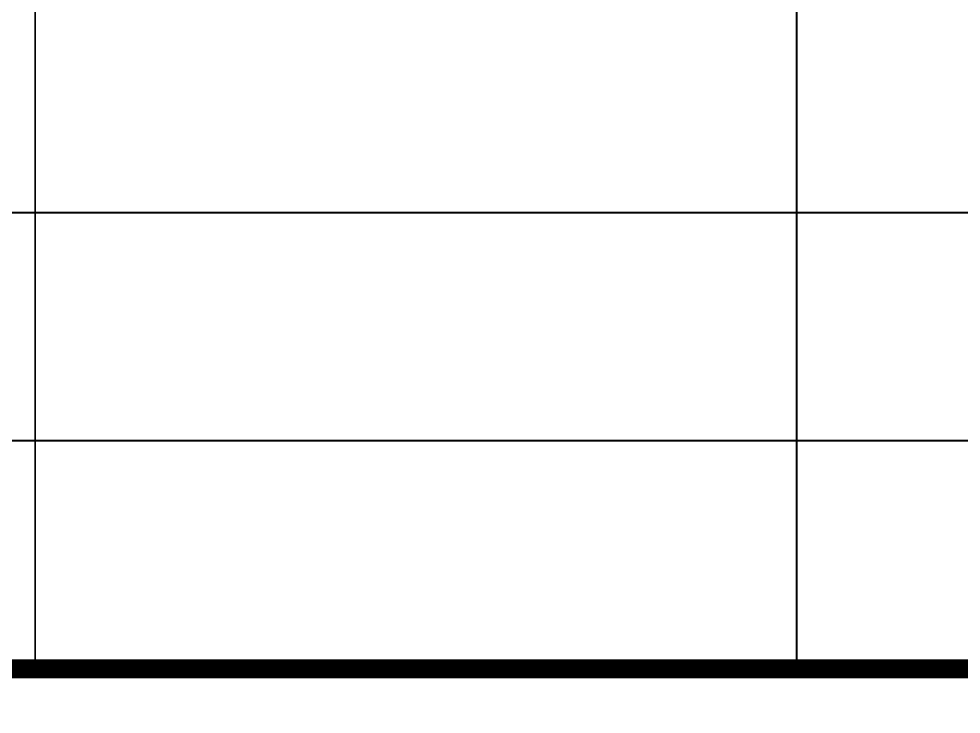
# Model space of a CAD drawing. Extents: x 116425 to 211028, y 11881 to 56060.
# Drawn here: x 208548 to 209788, y 40723 to 41638 of the extents above; entities that cross this region are included whole.
import ezdxf

# ---------------------------------------------------------------- set-up
doc = ezdxf.new("R2010")
doc.units = 0
doc.header["$LTSCALE"] = 1000
doc.header["$MEASUREMENT"] = 0

# ---------------------------------------------------------------- blocks, each defined once
blk = doc.blocks.new('图签信息')
at = {"const_width": 0.5}
for points in [[(-65, 574), (-65, 500.5), (0, 500.5), (0, 574)], [(-65, 0), (0, 0), (0, 500.5), (-65, 500.5)]]:
    blk.add_lwpolyline(points, close=True, dxfattribs=at)
at = {"const_width": 0.05}
for points in [[(-39.145, 566.5), (-39.145, 500.5)], [(-19.101, 566.5), (-19.101, 500.5)], [(-65, 512.5), (0, 512.5)], [(-65, 512.5), (0, 512.5)], [(-65, 506.5), (0, 506.5)], [(-65, 500.5), (0, 500.5)]]:
    blk.add_lwpolyline(points, dxfattribs=at)
blk = doc.blocks.new('图签-A1')
at = {"color": 2}
blk.add_blockref('图签信息', (0, 0), dxfattribs=at)

msp = doc.modelspace()

# ---------------------------------------------------------------- block references
at = {"xscale": 50, "yscale": 50, "zscale": 50}
msp.add_blockref('图签-A1', (210526.7, 15758.1), dxfattribs=at)

doc.saveas('drawing.dxf')
